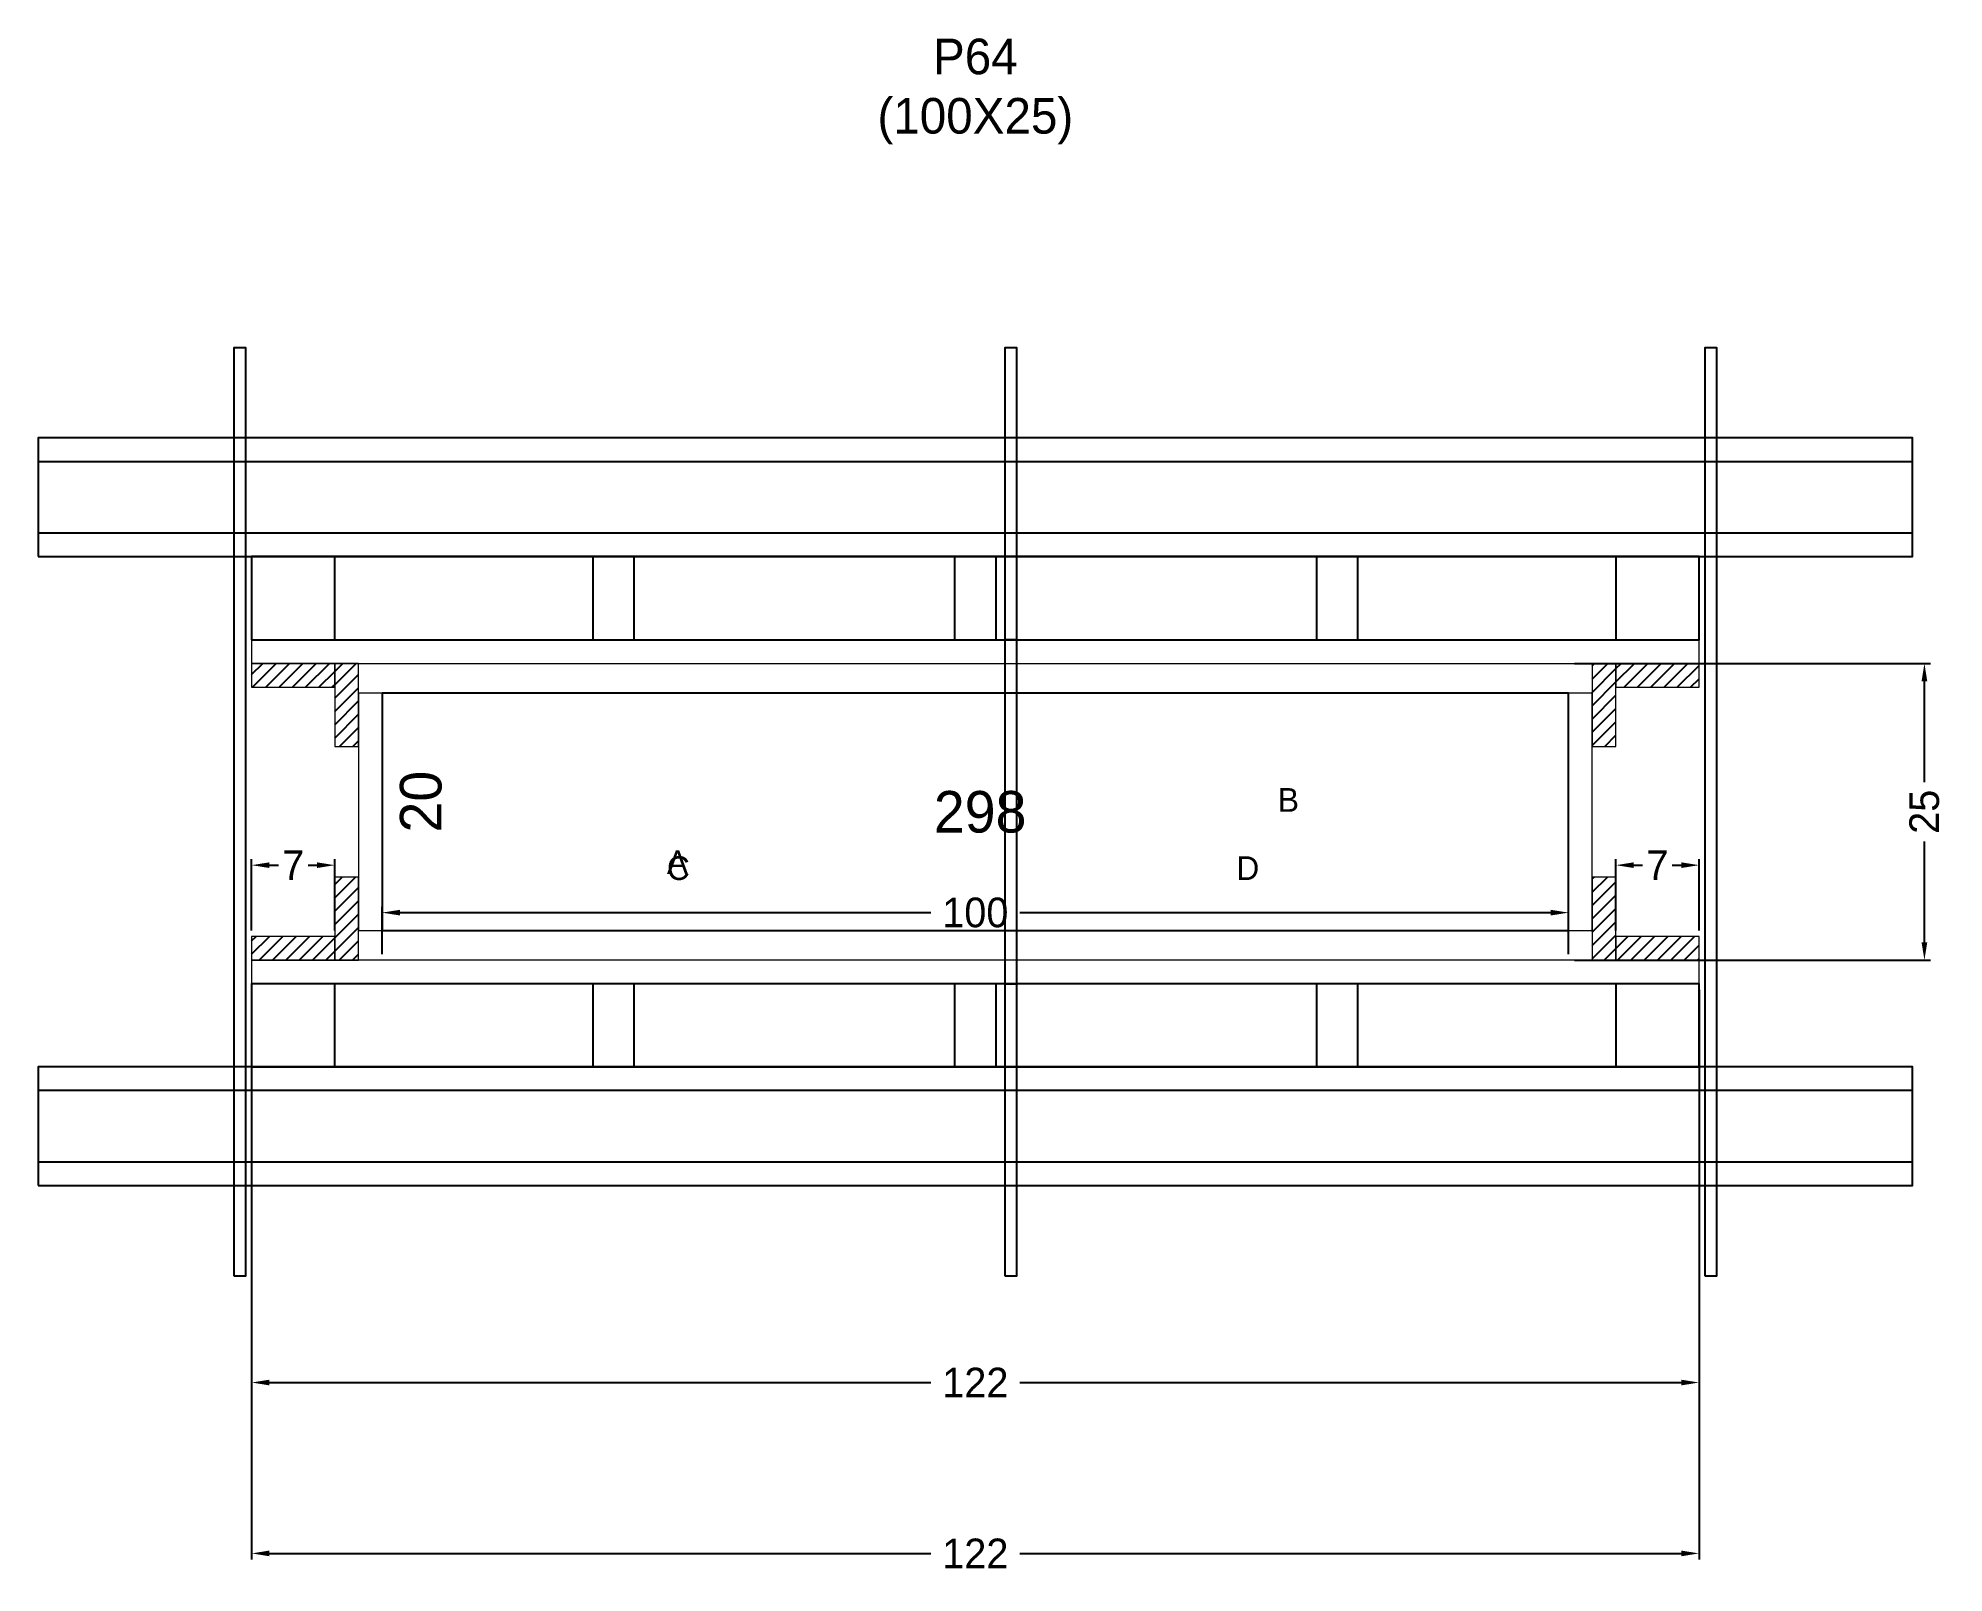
# Model space of a CAD drawing. Header units: centimetres. Extents: x -158 to 163, y 12 to 270.
import ezdxf

# ---------------------------------------------------------------- set-up
doc = ezdxf.new("R2010")
doc.units = ezdxf.units.CM
for name, color, linetype in [('CHAPA', 140, 'Continuous'), ('COTA', 241, 'Continuous'), ('Hachura', 251, 'Continuous'), ('Madeira', 30, 'Continuous'), ('NOMENCLATURA', 7, 'Continuous'), ('Painéis', 200, 'Continuous'), ('Perfil Metálico', 150, 'Continuous'), ('SARRAFO', 251, 'Continuous'), ('TEXTO_GERAL', 7, 'Continuous')]:
    doc.layers.add(name, color=color, linetype=linetype)
doc.dimstyles.new('cotax2', dxfattribs={"dimtxt": 2.5, "dimasz": 1.5, "dimexe": 0.5, "dimexo": 0.5, "dimgap": 0.5, "dimtad": 1, "dimcen": 2.5, "dimazin": 3, "dimtfac": 1, "dimtmove": 0, "dimatfit": 3})
pattern_1 = [(45, (0, 0), (-1.122532, 1.122532), [])]

# ---------------------------------------------------------------- blocks, each defined once
blk = doc.blocks.new('_CLOSEDFILLED')
at = {"color": 0, "linetype": 'BYBLOCK'}
blk.add_solid([(-1, 0.16), (0, 0), (-1, -0.16)], dxfattribs=at)
blk = doc.blocks.new('*D1')
for p, q in [((-122, 110), (-122, 14)), ((122, 110), (122, 14)), ((-119, 15), (-7.5, 15)), ((7.5, 15), (119, 15))]:
    blk.add_line(p, q)
at = {"layer": 'Defpoints'}
for p in [(-122, 111), (122, 111), (-122, 15)]:
    blk.add_point(p, dxfattribs=at)
at = {"layer": 'COTA', "xscale": 3, "yscale": 3, "rotation": 180}
blk.add_blockref('_CLOSEDFILLED', (-122, 15), dxfattribs=at)
at = {"layer": 'COTA', "xscale": 3, "yscale": 3}
blk.add_blockref('_CLOSEDFILLED', (122, 15), dxfattribs=at)
at = {"layer": 'COTA', "insert": (0, 15), "char_height": 5, "attachment_point": 5}
blk.add_mtext('122', dxfattribs=at)
blk = doc.blocks.new('*D2')
for p, q in [((-100, 116), (-100, 124)), ((-97, 123), (-7.5, 123)), ((7.5, 123), (97, 123)), ((100, 116), (100, 124))]:
    blk.add_line(p, q)
at = {"layer": 'Defpoints'}
for p in [(-100, 123), (-100, 115), (100, 115)]:
    blk.add_point(p, dxfattribs=at)
at = {"layer": 'COTA', "xscale": 3, "yscale": 3, "rotation": 180}
blk.add_blockref('_CLOSEDFILLED', (-100, 123), dxfattribs=at)
at = {"layer": 'COTA', "xscale": 3, "yscale": 3}
blk.add_blockref('_CLOSEDFILLED', (100, 123), dxfattribs=at)
at = {"layer": 'COTA', "insert": (0, 123), "char_height": 5, "attachment_point": 5}
blk.add_mtext('100', dxfattribs=at)
blk = doc.blocks.new('*D3')
for p, q in [((101, 165), (161, 165)), ((160, 145), (160, 162)), ((160, 118), (160, 135)), ((101, 115), (161, 115))]:
    blk.add_line(p, q)
at = {"layer": 'Defpoints'}
for p in [(100, 165), (100, 115), (160, 115)]:
    blk.add_point(p, dxfattribs=at)
at = {"layer": 'COTA', "xscale": 3, "yscale": 3}
for p, rotation in [((160, 165), 90), ((160, 115), -90.00000000000001)]:
    blk.add_blockref('_CLOSEDFILLED', p, dxfattribs=dict(at, rotation=rotation))
at = {"layer": 'COTA', "insert": (160, 140), "char_height": 5, "attachment_point": 5, "rotation": 90}
blk.add_mtext('25', dxfattribs=at)
blk = doc.blocks.new('*D4')
for p, q in [((-122, 120), (-122, 132)), ((-108, 120), (-108, 132)), ((-119, 131), (-117.5, 131)), ((-112.5, 131), (-111, 131))]:
    blk.add_line(p, q)
at = {"layer": 'Defpoints'}
for p in [(-122, 131), (-122, 119), (-108, 119)]:
    blk.add_point(p, dxfattribs=at)
at = {"layer": 'COTA', "xscale": 3, "yscale": 3, "rotation": 180}
blk.add_blockref('_CLOSEDFILLED', (-122, 131), dxfattribs=at)
at = {"layer": 'COTA', "xscale": 3, "yscale": 3}
blk.add_blockref('_CLOSEDFILLED', (-108, 131), dxfattribs=at)
at = {"layer": 'COTA', "insert": (-115, 131), "char_height": 5, "attachment_point": 5}
blk.add_mtext('7', dxfattribs=at)
blk = doc.blocks.new('*D5')
for p, q in [((108, 120), (108, 132)), ((122, 120), (122, 132)), ((111, 131), (112.5, 131)), ((117.5, 131), (119, 131))]:
    blk.add_line(p, q)
at = {"layer": 'Defpoints'}
for p in [(108, 131), (108, 119), (122, 119)]:
    blk.add_point(p, dxfattribs=at)
at = {"layer": 'COTA', "xscale": 3, "yscale": 3, "rotation": 180}
blk.add_blockref('_CLOSEDFILLED', (108, 131), dxfattribs=at)
at = {"layer": 'COTA', "xscale": 3, "yscale": 3}
blk.add_blockref('_CLOSEDFILLED', (122, 131), dxfattribs=at)
at = {"layer": 'COTA', "insert": (115, 131), "char_height": 5, "attachment_point": 5}
blk.add_mtext('7', dxfattribs=at)
blk = doc.blocks.new('*D6')
for p, q in [((-122, 72.8), (-122, 42.8)), ((122, 72.8), (122, 42.8)), ((-119, 43.8), (-7.5, 43.8)), ((7.5, 43.8), (119, 43.8))]:
    blk.add_line(p, q)
at = {"layer": 'Defpoints'}
for p in [(-122, 73.8), (122, 73.8), (-122, 43.8)]:
    blk.add_point(p, dxfattribs=at)
at = {"layer": 'COTA', "xscale": 3, "yscale": 3, "rotation": 180}
blk.add_blockref('_CLOSEDFILLED', (-122, 43.8), dxfattribs=at)
at = {"layer": 'COTA', "xscale": 3, "yscale": 3}
blk.add_blockref('_CLOSEDFILLED', (122, 43.8), dxfattribs=at)
at = {"layer": 'COTA', "insert": (0, 43.8), "char_height": 5, "attachment_point": 5}
blk.add_mtext('122', dxfattribs=at)

msp = doc.modelspace()

# ---------------------------------------------------------------- hatches: boundary and pattern name
at = {"layer": 'Hachura'}
h = msp.add_hatch(dxfattribs=at)
h.set_pattern_fill('ANSI31')
h.set_pattern_definition(pattern_1)
h.paths.add_polyline_path([(-122, 161), (-108, 161), (-108, 165), (-122, 165)])
h = msp.add_hatch(dxfattribs=at)
h.set_pattern_fill('ANSI31')
h.set_pattern_definition(pattern_1)
h.paths.add_polyline_path([(-108, 151), (-104, 151), (-104, 165), (-108, 165)])
h = msp.add_hatch(dxfattribs=at)
h.set_pattern_fill('ANSI31')
h.set_pattern_definition(pattern_1)
h.paths.add_polyline_path([(104, 151), (108, 151), (108, 165), (104, 165)])
h = msp.add_hatch(dxfattribs=at)
h.set_pattern_fill('ANSI31')
h.set_pattern_definition(pattern_1)
h.paths.add_polyline_path([(108, 161), (122, 161), (122, 165), (108, 165)])
h = msp.add_hatch(dxfattribs=at)
h.set_pattern_fill('ANSI31')
h.set_pattern_definition(pattern_1)
h.paths.add_polyline_path([(-108, 115), (-104, 115), (-104, 129), (-108, 129)])
h = msp.add_hatch(dxfattribs=at)
h.set_pattern_fill('ANSI31')
h.set_pattern_definition(pattern_1)
h.paths.add_polyline_path([(104, 115), (108, 115), (108, 129), (104, 129)])
h = msp.add_hatch(dxfattribs=at)
h.set_pattern_fill('ANSI31')
h.set_pattern_definition(pattern_1)
h.paths.add_polyline_path([(-122, 115), (-108, 115), (-108, 119), (-122, 119)])
h = msp.add_hatch(dxfattribs=at)
h.set_pattern_fill('ANSI31')
h.set_pattern_definition(pattern_1)
h.paths.add_polyline_path([(108, 115), (122, 115), (122, 119), (108, 119)])

# ---------------------------------------------------------------- linework, layer by layer
at = {"layer": 'CHAPA', "lineweight": 18}
for points in [[(-122, 165), (122, 165), (122, 169), (-122, 169)], [(-122, 165), (122, 165), (122, 169), (-122, 169)], [(-104, 120), (-100, 120), (-100, 160), (-104, 160)], [(-104, 120), (-100, 120), (-100, 160), (-104, 160)], [(100, 120), (104, 120), (104, 160), (100, 160)], [(100, 120), (104, 120), (104, 160), (100, 160)], [(-122, 111), (122, 111), (122, 115), (-122, 115)], [(-122, 111), (122, 111), (122, 115), (-122, 115)]]:
    msp.add_lwpolyline(points, close=True, dxfattribs=at)
at = {"layer": 'Hachura'}
for points in [[(-125, 61.8), (-123, 61.8), (-123, 218.2), (-125, 218.2)], [(5, 169), (7, 169), (7, 218.2), (5, 218.2)], [(123, 61.8), (125, 61.8), (125, 218.2), (123, 218.2)], [(5, 111), (7, 111), (7, 169), (5, 169)], [(5, 61.8), (7, 61.8), (7, 111), (5, 111)]]:
    msp.add_lwpolyline(points, close=True, dxfattribs=at)
at = {"layer": 'Madeira', "color": 126}
for points in [[(-122, 169), (122, 169), (122, 183), (-122, 183)], [(-122, 169), (-108, 169), (-108, 183), (-122, 183)], [(-64.5, 169), (-57.5, 169), (-57.5, 183), (-64.5, 183)], [(-3.5, 169), (3.5, 169), (3.5, 183), (-3.5, 183)], [(57.5, 169), (64.5, 169), (64.5, 183), (57.5, 183)], [(108, 169), (122, 169), (122, 183), (108, 183)], [(-122, 97), (122, 97), (122, 111), (-122, 111)], [(-122, 97), (-108, 97), (-108, 111), (-122, 111)], [(-64.5, 97), (-57.5, 97), (-57.5, 111), (-64.5, 111)], [(-3.5, 97), (3.5, 97), (3.5, 111), (-3.5, 111)], [(57.5, 97), (64.5, 97), (64.5, 111), (57.5, 111)], [(108, 97), (122, 97), (122, 111), (108, 111)]]:
    msp.add_lwpolyline(points, close=True, dxfattribs=at)
at = {"layer": 'Painéis'}
msp.add_lwpolyline([(-100, 120), (100, 120), (100, 160), (-100, 160)], close=True, dxfattribs=at)
at = {"layer": 'Perfil Metálico', "color": 224}
for points in [[(-158, 183), (158, 183), (158, 203), (-158, 203)], [(-158, 187), (158, 187), (158, 199), (-158, 199)], [(-158, 77), (158, 77), (158, 97), (-158, 97)], [(-158, 81), (158, 81), (158, 93), (-158, 93)]]:
    msp.add_lwpolyline(points, close=True, dxfattribs=at)
at = {"layer": 'SARRAFO', "color": 251, "lineweight": 13}
for points in [[(-122, 161), (-108, 161), (-108, 165), (-122, 165)], [(-108, 151), (-104, 151), (-104, 165), (-108, 165)], [(104, 151), (108, 151), (108, 165), (104, 165)], [(108, 161), (122, 161), (122, 165), (108, 165)], [(-108, 115), (-104, 115), (-104, 129), (-108, 129)], [(104, 115), (108, 115), (108, 129), (104, 129)], [(-122, 115), (-108, 115), (-108, 119), (-122, 119)], [(108, 115), (122, 115), (122, 119), (108, 119)]]:
    msp.add_lwpolyline(points, close=True, dxfattribs=at)

# ---------------------------------------------------------------- texts
at = {"layer": 'COTA'}
msp.add_text('20', height=7, rotation=90, dxfattribs=at).set_placement((-90, 136.5))
msp.add_text('298', height=7, dxfattribs=at).set_placement((-7, 136.5))
at = {"layer": 'NOMENCLATURA', "insert": (0, 252.5), "char_height": 6, "attachment_point": 8}
msp.add_mtext('P64\\P(100X25)', dxfattribs=at)
at = {"layer": 'TEXTO_GERAL'}
for s, p in [('B', (51, 140)), ('A', (-52, 129.5)), ('C', (-52, 128.5)), ('D', (44, 128.5))]:
    msp.add_text(s, height=4, dxfattribs=at).set_placement(p)

# ---------------------------------------------------------------- dimensions: what is measured, and where the dimension line sits
at = {"layer": 'COTA'}
dim = msp.add_linear_dim(base=(160, 115), p1=(100, 115), p2=(100, 165), angle=90, dimstyle='cotax2', dxfattribs=at)
dim.commit()
dim.dimension.update_dxf_attribs({"geometry": '*D3', "text_midpoint": (160, 140)})
for base, p1, p2, picture, middle in [((-122, 131), (-122, 119), (-108, 119), '*D4', (-115, 131)), ((108, 131), (108, 119), (122, 119), '*D5', (115, 131)), ((-100, 123), (-100, 115), (100, 115), '*D2', (0, 123)), ((-122, 15), (-122, 111), (122, 111), '*D1', (0, 15)), ((-122, 43.8), (-122, 73.8), (122, 73.8), '*D6', (0, 43.8))]:
    dim = msp.add_linear_dim(base=base, p1=p1, p2=p2, dimstyle='cotax2', dxfattribs=at)
    dim.commit()
    dim.dimension.update_dxf_attribs({"geometry": picture, "text_midpoint": middle})

doc.saveas('drawing.dxf')
